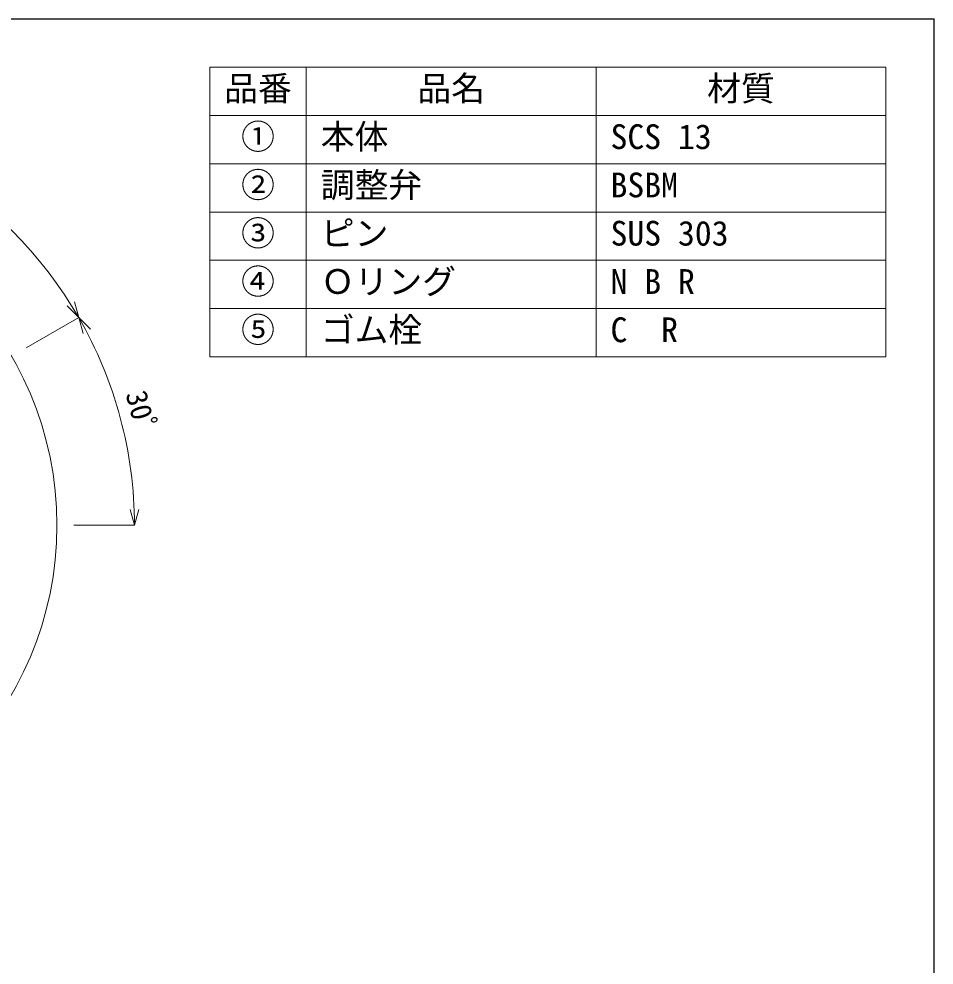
# Model space of a CAD drawing. Units: millimetres on the paper. Extents: x -140 to 140, y -97 to 99.
# Drawn here: x 45.3 to 140.1, y 1.1 to 99.1 of the extents above; entities that cross this region are included whole.
import ezdxf
from ezdxf.enums import TextEntityAlignment as Align

# ---------------------------------------------------------------- set-up
doc = ezdxf.new("R2010")
doc.units = ezdxf.units.MM
doc.layers.add('0-0_図面枠', color=7, linetype='Continuous')
for name, color, linetype, lineweight in [('0-1_ノズル', 3, 'Continuous', 18), ('0-6_寸法', 7, 'Continuous', 18), ('0-8_表', 7, 'Continuous', 18)]:
    doc.layers.add(name, color=color, linetype=linetype, lineweight=lineweight)
doc.styles.add('ＭＳ ゴシック', font='')
doc.styles.get('ＭＳ ゴシック').set_extended_font_data('MS Gothic')

msp = doc.modelspace()

# ---------------------------------------------------------------- linework, layer by layer
at = {"layer": '0-0_図面枠', "color": 5}
for p in [(-139.949, 99.1), (140.051, -96.9)]:
    msp.add_line(p, (140.051, 99.1), dxfattribs=at)
at = {"layer": '0-1_ノズル'}
msp.add_circle((14.232, 46.651), 35, dxfattribs=at)
at = {"layer": '0-6_寸法'}
for p, q in [((51.494, 68.164), (51.054, 69.807)), ((51.494, 68.164), (50.292, 69.367)), ((46.05, 65.021), (51.494, 68.164)), ((46.05, 65.021), (51.494, 68.164)), ((51.494, 68.164), (52.696, 66.962)), ((51.494, 68.164), (51.934, 66.522)), ((57.259, 46.651), (56.819, 48.293)), ((57.259, 46.651), (57.699, 48.293)), ((50.972, 46.651), (57.259, 46.651))]:
    msp.add_line(p, q, dxfattribs=at)
for start, end in [(30, 90), (0, 30)]:
    msp.add_arc((14.232, 46.651), 43.026, start, end, dxfattribs=at)
at = {"layer": '0-8_表', "color": 5}
for p, q in [((65.051, 94.1), (65.051, 64.1)), ((75.051, 94.1), (75.051, 64.1)), ((105.051, 94.1), (105.051, 64.1)), ((65.051, 89.1), (135.051, 89.1)), ((65.051, 84.1), (135.051, 84.1)), ((65.051, 79.1), (135.051, 79.1)), ((65.051, 74.1), (135.051, 74.1)), ((65.051, 69.1), (135.051, 69.1)), ((65.051, 64.1), (135.051, 64.1))]:
    msp.add_line(p, q, dxfattribs=at)
msp.add_lwpolyline([(65.051, 94.1), (135.051, 94.1), (135.051, 64.1)], dxfattribs=at)

# ---------------------------------------------------------------- texts
at = {"layer": '0-6_寸法', "style": 'ＭＳ ゴシック'}
msp.add_text('30ﾟ', height=2.199, rotation=285, dxfattribs=at).set_placement((55.693, 60.09), align=Align.BOTTOM_LEFT)
at = {"layer": '0-8_表', "style": 'ＭＳ ゴシック'}
for s, p in [('品番', (66.551, 89.85)), ('品名', (86.551, 89.85)), ('材質', (116.551, 89.85)), ('①', (68.301, 84.85)), ('本体', (76.551, 84.85)), ('SCS 13', (106.551, 84.85)), ('②', (68.301, 79.85)), ('調整弁', (76.551, 79.85)), ('BSBM', (106.551, 79.85)), ('③', (68.301, 74.85)), ('ピン', (76.551, 74.85)), ('SUS 303', (106.551, 74.85)), ('④', (68.301, 69.85)), ('Ｏリング', (76.551, 69.85)), ('N B R', (106.551, 69.85)), ('ゴム栓', (76.551, 64.85)), ('⑤', (68.301, 64.85)), ('C  R', (106.551, 64.85))]:
    msp.add_text(s, height=2.566, dxfattribs=at).set_placement(p, align=Align.BOTTOM_LEFT)

doc.saveas('drawing.dxf')
